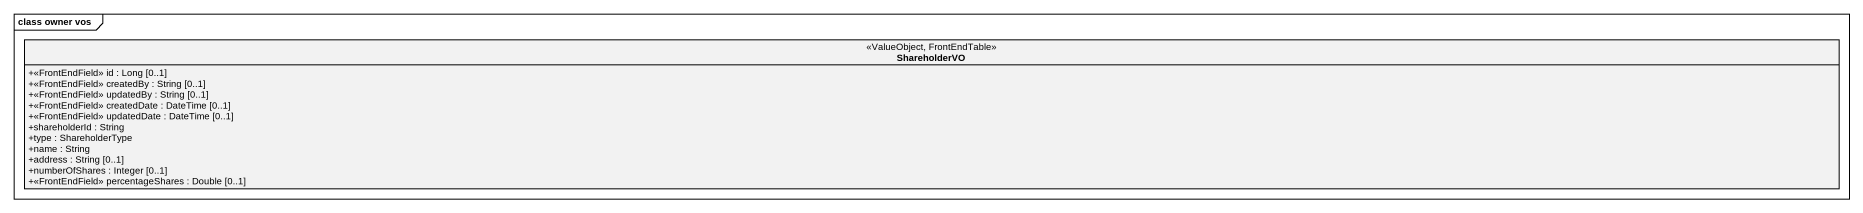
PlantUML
@startuml
mainframe class owner vos
hide circle
hide empty members
skinparam classAttributeIconSize 0
class ShareholderVO <<ValueObject, FrontEndTable>> {
  +<<FrontEndField>> id : Long [0..1]
  +<<FrontEndField>> createdBy : String [0..1]
  +<<FrontEndField>> updatedBy : String [0..1]
  +<<FrontEndField>> createdDate : DateTime [0..1]
  +<<FrontEndField>> updatedDate : DateTime [0..1]
  +shareholderId : String
  +type : ShareholderType
  +name : String
  +address : String [0..1]
  +numberOfShares : Integer [0..1]
  +<<FrontEndField>> percentageShares : Double [0..1]
}
@enduml
